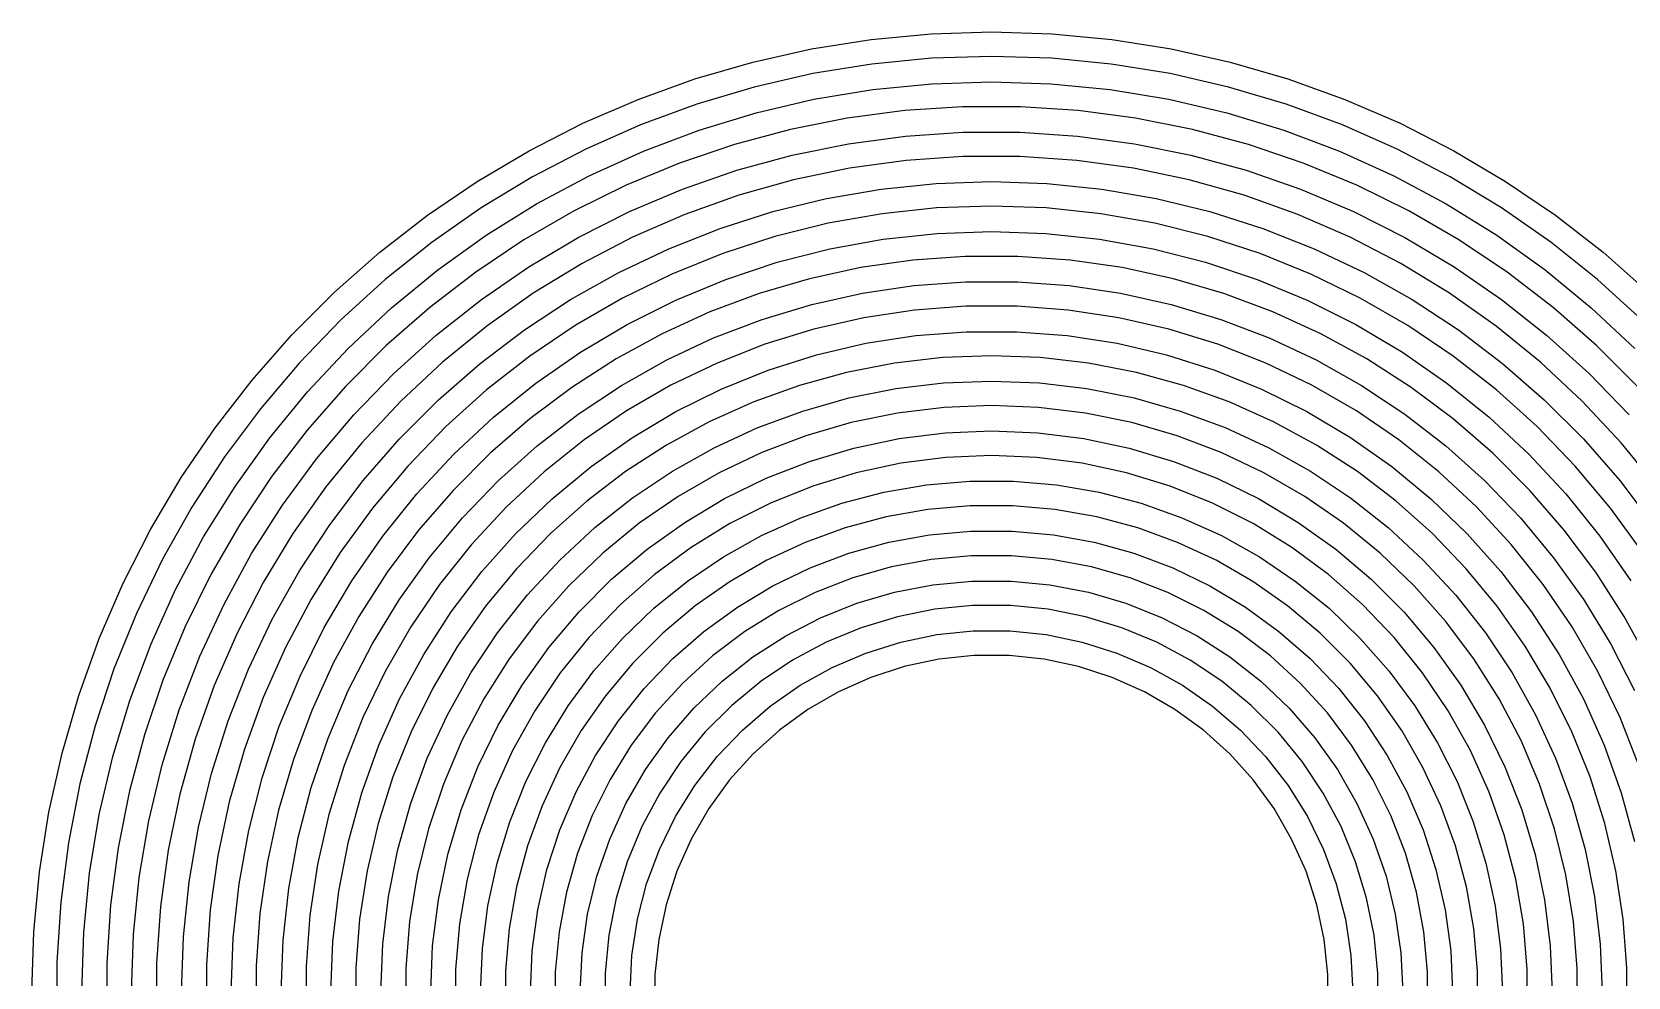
# Model space of a CAD drawing. Extents: x 25 to 275, y -107 to -24.
# Drawn here: x 55.62 to 71.64, y -34.85 to -25.38 of the extents above; entities that cross this region are included whole.
import ezdxf

# ---------------------------------------------------------------- set-up
doc = ezdxf.new("R2010")
doc.units = 0
doc.layers.add('BLACK', color=7, linetype='CONTINUOUS')

msp = doc.modelspace()

# ---------------------------------------------------------------- linework, layer by layer
at = {"layer": 'BLACK', "linetype": 'CONTINUOUS'}
for p, q in [((63.446455, -25.545485), (64.043668, -25.450896)), ((64.043668, -25.450896), (64.645641, -25.393993)), ((64.645641, -25.393993), (65.25, -25.375)), ((65.25, -25.375), (65.854359, -25.393993)), ((65.854359, -25.393993), (66.456332, -25.450896)), ((66.456332, -25.450896), (67.053545, -25.545485)), ((62.85636, -25.677387), (63.446455, -25.545485)), ((67.053545, -25.545485), (67.64364, -25.677387)), ((62.275711, -25.846081), (62.85636, -25.677387)), ((64.050535, -25.697189), (63.456967, -25.793153)), ((64.649033, -25.639453), (64.050535, -25.697189)), ((65.25, -25.620181), (64.649033, -25.639453)), ((65.850967, -25.639453), (65.25, -25.620181)), ((66.449465, -25.697189), (65.850967, -25.639453)), ((67.043033, -25.793153), (66.449465, -25.697189)), ((67.64364, -25.677387), (68.224289, -25.846081)), ((61.706801, -26.050901), (62.275711, -25.846081)), ((62.870766, -25.926949), (62.294342, -26.098029)), ((63.456967, -25.793153), (62.870766, -25.926949)), ((64.058948, -25.953066), (64.653196, -25.894537)), ((64.653196, -25.894537), (65.25, -25.875)), ((65.25, -25.875), (65.846804, -25.894537)), ((65.846804, -25.894537), (66.441052, -25.953066)), ((67.629234, -25.926949), (67.043033, -25.793153)), ((68.205658, -26.098029), (67.629234, -25.926949)), ((68.224289, -25.846081), (68.793199, -26.050901)), ((61.151874, -26.29104), (61.706801, -26.050901)), ((62.888276, -26.185927), (63.469801, -26.050334)), ((63.469801, -26.050334), (64.058948, -25.953066)), ((66.441052, -25.953066), (67.030199, -26.050334)), ((67.030199, -26.050334), (67.611724, -26.185927)), ((68.793199, -26.050901), (69.348126, -26.29104)), ((62.294342, -26.098029), (61.730063, -26.305689)), ((62.316865, -26.359263), (62.888276, -26.185927)), ((63.803528, -26.23885), (63.233619, -26.352212)), ((64.379632, -26.163004), (63.803528, -26.23885)), ((64.959463, -26.125), (64.379632, -26.163004)), ((65.540537, -26.125), (64.959463, -26.125)), ((66.120368, -26.163004), (65.540537, -26.125)), ((66.696472, -26.23885), (66.120368, -26.163004)), ((67.266381, -26.352212), (66.696472, -26.23885)), ((67.611724, -26.185927), (68.183135, -26.359263)), ((68.769937, -26.305689), (68.205658, -26.098029)), ((60.613121, -26.565548), (61.151874, -26.29104)), ((61.730063, -26.305689), (61.180249, -26.549075)), ((61.758014, -26.569599), (62.316865, -26.359263)), ((63.233619, -26.352212), (62.672343, -26.502605)), ((64.386675, -26.418316), (64.961796, -26.379817)), ((64.961796, -26.379817), (65.538204, -26.379817)), ((65.538204, -26.379817), (66.113325, -26.418316)), ((67.827657, -26.502605), (67.266381, -26.352212)), ((68.183135, -26.359263), (68.741986, -26.569599)), ((69.319751, -26.549075), (68.769937, -26.305689)), ((69.348126, -26.29104), (69.886879, -26.565548)), ((60.092667, -26.873344), (60.613121, -26.565548)), ((61.180249, -26.549075), (60.647158, -26.827188)), ((61.214116, -26.816036), (61.758014, -26.569599)), ((62.672343, -26.502605), (62.122106, -26.689386)), ((63.250551, -26.609957), (63.815409, -26.495144)), ((63.815409, -26.495144), (64.386675, -26.418316)), ((66.113325, -26.418316), (66.684591, -26.495144)), ((66.684591, -26.495144), (67.249449, -26.609957)), ((68.377894, -26.689386), (67.827657, -26.502605)), ((68.741986, -26.569599), (69.285884, -26.816036)), ((69.852842, -26.827188), (69.319751, -26.549075)), ((69.886879, -26.565548), (70.407333, -26.873344)), ((62.122106, -26.689386), (61.585263, -26.911753)), ((62.694623, -26.762241), (63.250551, -26.609957)), ((64.393038, -26.664048), (63.826171, -26.741963)), ((64.963901, -26.625), (64.393038, -26.664048)), ((65.536099, -26.625), (64.963901, -26.625)), ((66.106962, -26.664048), (65.536099, -26.625)), ((66.673829, -26.741963), (66.106962, -26.664048)), ((67.249449, -26.609957), (67.805377, -26.762241)), ((68.914737, -26.911753), (68.377894, -26.689386)), ((59.592567, -27.213211), (60.092667, -26.873344)), ((60.647158, -26.827188), (60.132981, -27.138885)), ((60.6875, -27.097518), (61.214116, -26.816036)), ((62.150108, -26.951317), (62.694623, -26.762241)), ((63.265941, -26.85838), (62.714963, -27.012756)), ((63.826171, -26.741963), (63.265941, -26.85838)), ((64.143646, -26.950677), (64.69553, -26.893941)), ((64.69553, -26.893941), (65.25, -26.875)), ((65.25, -26.875), (65.80447, -26.893941)), ((65.80447, -26.893941), (66.356354, -26.950677)), ((67.234059, -26.85838), (66.673829, -26.741963)), ((67.785037, -27.012756), (67.234059, -26.85838)), ((67.805377, -26.762241), (68.349892, -26.951317)), ((69.285884, -26.816036), (69.8125, -27.097518)), ((70.367019, -27.138885), (69.852842, -26.827188)), ((70.407333, -26.873344), (70.907433, -27.213211)), ((61.585263, -26.911753), (61.064113, -27.168756)), ((61.619438, -27.176341), (62.150108, -26.951317)), ((62.714963, -27.012756), (62.175804, -27.204374)), ((63.057901, -27.176297), (63.59692, -27.044942)), ((63.59692, -27.044942), (64.143646, -26.950677)), ((66.356354, -26.950677), (66.90308, -27.044942)), ((66.90308, -27.044942), (67.442099, -27.176297)), ((68.324196, -27.204374), (67.785037, -27.012756)), ((68.349892, -26.951317), (68.880562, -27.176341)), ((69.435887, -27.168756), (68.914737, -26.911753)), ((59.114794, -27.58381), (59.592567, -27.213211)), ((60.132981, -27.138885), (59.639831, -27.482885)), ((60.180422, -27.41284), (60.6875, -27.097518)), ((61.064113, -27.168756), (60.560887, -27.459294)), ((61.104982, -27.436307), (61.619438, -27.176341)), ((62.175804, -27.204374), (61.650978, -27.432338)), ((62.529103, -27.34413), (63.057901, -27.176297)), ((64.153344, -27.196886), (63.611697, -27.292393)), ((64.700333, -27.139395), (64.153344, -27.196886)), ((65.25, -27.1202), (64.700333, -27.139395)), ((65.799667, -27.139395), (65.25, -27.1202)), ((66.346656, -27.196886), (65.799667, -27.139395)), ((66.888303, -27.292393), (66.346656, -27.196886)), ((67.442099, -27.176297), (67.970897, -27.34413)), ((68.849022, -27.432338), (68.324196, -27.204374)), ((68.880562, -27.176341), (69.395018, -27.436307)), ((69.939113, -27.459294), (69.435887, -27.168756)), ((69.8125, -27.097518), (70.319578, -27.41284)), ((70.860169, -27.482885), (70.367019, -27.138885)), ((70.907433, -27.213211), (71.385206, -27.58381)), ((62.012991, -27.547658), (62.529103, -27.34413)), ((63.611697, -27.292393), (63.078033, -27.42545)), ((64.706039, -27.394428), (65.25, -27.375)), ((65.25, -27.375), (65.793961, -27.394428)), ((67.421967, -27.42545), (66.888303, -27.292393)), ((67.970897, -27.34413), (68.487009, -27.547658)), ((59.639831, -27.482885), (59.169735, -27.857775)), ((59.695052, -27.760651), (60.180422, -27.41284)), ((60.560887, -27.459294), (60.077741, -27.782121)), ((60.60904, -27.730054), (61.104982, -27.436307)), ((61.650978, -27.432338), (61.142933, -27.695586)), ((63.078033, -27.42545), (62.55495, -27.59541)), ((63.62919, -27.549255), (64.164849, -27.452612)), ((64.164849, -27.452612), (64.706039, -27.394428)), ((65.793961, -27.394428), (66.335151, -27.452612)), ((66.335151, -27.452612), (66.87081, -27.549255)), ((67.94505, -27.59541), (67.421967, -27.42545)), ((69.357067, -27.695586), (68.849022, -27.432338)), ((69.395018, -27.436307), (69.89096, -27.730054)), ((70.422259, -27.782121), (69.939113, -27.459294)), ((70.319578, -27.41284), (70.804948, -27.760651)), ((71.330265, -27.857775), (70.860169, -27.482885)), ((58.661234, -27.983677), (59.114794, -27.58381)), ((61.142933, -27.695586), (60.654036, -27.99289)), ((61.511972, -27.785933), (62.012991, -27.547658)), ((62.55495, -27.59541), (62.044997, -27.801445)), ((62.585336, -27.855758), (63.101789, -27.683866)), ((63.101789, -27.683866), (63.62919, -27.549255)), ((64.461146, -27.662581), (63.93971, -27.737553)), ((64.986601, -27.625), (64.461146, -27.662581)), ((65.513399, -27.625), (64.986601, -27.625)), ((66.038854, -27.662581), (65.513399, -27.625)), ((66.56029, -27.737553), (66.038854, -27.662581)), ((66.87081, -27.549255), (67.398211, -27.683866)), ((67.398211, -27.683866), (67.914664, -27.855758)), ((68.455003, -27.801445), (67.94505, -27.59541)), ((68.487009, -27.547658), (68.988028, -27.785933)), ((69.845964, -27.99289), (69.357067, -27.695586)), ((71.385206, -27.58381), (71.838766, -27.983677)), ((59.169735, -27.857775), (58.724624, -28.262013)), ((59.233469, -28.139462), (59.695052, -27.760651)), ((60.077741, -27.782121), (59.616744, -28.135857)), ((60.133825, -28.056271), (60.60904, -27.730054)), ((61.02838, -28.057842), (61.511972, -27.785933)), ((62.044997, -27.801445), (61.550658, -28.04255)), ((62.082461, -28.064056), (62.585336, -27.855758)), ((63.424952, -27.849531), (62.919493, -27.997947)), ((63.93971, -27.737553), (63.424952, -27.849531)), ((67.075048, -27.849531), (66.56029, -27.737553)), ((67.580507, -27.997947), (67.075048, -27.849531)), ((67.914664, -27.855758), (68.417539, -28.064056)), ((68.949342, -28.04255), (68.455003, -27.801445)), ((68.988028, -27.785933), (69.47162, -28.057842)), ((69.89096, -27.730054), (70.366175, -28.056271)), ((70.883256, -28.135857), (70.422259, -27.782121)), ((70.804948, -27.760651), (71.266531, -28.139462)), ((71.775376, -28.262013), (71.330265, -27.857775)), ((58.233677, -28.411234), (58.661234, -27.983677)), ((60.654036, -27.99289), (60.186569, -28.322865)), ((62.919493, -27.997947), (62.42591, -28.182044)), ((63.44785, -28.106679), (63.955837, -27.99352)), ((63.955837, -27.99352), (64.47073, -27.917743)), ((64.47073, -27.917743), (64.989781, -27.879753)), ((64.989781, -27.879753), (65.510219, -27.879753)), ((65.510219, -27.879753), (66.02927, -27.917743)), ((66.02927, -27.917743), (66.544163, -27.99352)), ((66.544163, -27.99352), (67.05215, -28.106679)), ((68.07409, -28.182044), (67.580507, -27.997947)), ((70.313431, -28.322865), (69.845964, -27.99289)), ((58.797651, -28.547651), (59.233469, -28.139462)), ((59.616744, -28.135857), (59.179869, -28.518987)), ((59.68146, -28.4135), (60.133825, -28.056271)), ((60.564472, -28.36212), (61.02838, -28.057842)), ((61.550658, -28.04255), (61.074342, -28.317551)), ((61.595726, -28.307698), (62.082461, -28.064056)), ((62.949477, -28.256617), (63.44785, -28.106679)), ((64.479706, -28.163448), (63.970963, -28.240128)), ((64.992756, -28.125), (64.479706, -28.163448)), ((65.507244, -28.125), (64.992756, -28.125)), ((66.020294, -28.163448), (65.507244, -28.125)), ((66.529037, -28.240128), (66.020294, -28.163448)), ((67.05215, -28.106679), (67.550523, -28.256617)), ((68.417539, -28.064056), (68.904274, -28.307698)), ((69.425658, -28.317551), (68.949342, -28.04255)), ((69.47162, -28.057842), (69.935528, -28.36212)), ((70.366175, -28.056271), (70.81854, -28.4135)), ((71.320131, -28.518987), (70.883256, -28.135857)), ((71.266531, -28.139462), (71.702349, -28.547651)), ((58.724624, -28.262013), (58.306326, -28.693939)), ((60.186569, -28.322865), (59.742709, -28.683972)), ((61.074342, -28.317551), (60.61837, -28.625108)), ((61.127614, -28.585442), (61.595726, -28.307698)), ((62.42591, -28.182044), (61.946718, -28.400884)), ((62.463379, -28.442533), (62.949477, -28.256617)), ((63.970963, -28.240128), (63.469374, -28.354613)), ((67.030626, -28.354613), (66.529037, -28.240128)), ((67.550523, -28.256617), (68.036621, -28.442533)), ((68.553282, -28.400884), (68.07409, -28.182044)), ((68.904274, -28.307698), (69.372386, -28.585442)), ((69.88163, -28.625108), (69.425658, -28.317551)), ((70.757291, -28.683972), (70.313431, -28.322865)), ((57.83381, -28.864794), (58.233677, -28.411234)), ((59.253965, -28.800146), (59.68146, -28.4135)), ((60.12241, -28.697346), (60.564472, -28.36212)), ((61.946718, -28.400884), (61.484359, -28.653351)), ((61.992148, -28.663437), (62.463379, -28.442533)), ((63.469374, -28.354613), (62.977742, -28.506261)), ((63.494498, -28.611821), (63.988659, -28.496182)), ((63.988659, -28.496182), (64.490222, -28.418711)), ((64.490222, -28.418711), (64.996244, -28.379862)), ((64.996244, -28.379862), (65.503756, -28.379862)), ((65.503756, -28.379862), (66.009778, -28.418711)), ((66.009778, -28.418711), (66.511341, -28.496182)), ((66.511341, -28.496182), (67.005502, -28.611821)), ((67.522258, -28.506261), (67.030626, -28.354613)), ((68.036621, -28.442533), (68.507852, -28.663437)), ((69.015641, -28.653351), (68.553282, -28.400884)), ((69.935528, -28.36212), (70.37759, -28.697346)), ((70.81854, -28.4135), (71.246035, -28.800146)), ((58.389462, -28.983469), (58.797651, -28.547651)), ((59.179869, -28.518987), (58.768987, -28.929869)), ((60.61837, -28.625108), (60.184962, -28.963723)), ((60.680508, -28.895873), (61.127614, -28.585442)), ((61.484359, -28.653351), (61.041189, -28.938159)), ((62.977742, -28.506261), (62.498818, -28.694225)), ((63.010638, -28.764947), (63.494498, -28.611821)), ((64.76164, -28.639037), (64.276146, -28.695085)), ((65.25, -28.620318), (64.76164, -28.639037)), ((65.73836, -28.639037), (65.25, -28.620318)), ((66.223854, -28.695085), (65.73836, -28.639037)), ((67.005502, -28.611821), (67.489362, -28.764947)), ((68.001182, -28.694225), (67.522258, -28.506261)), ((69.458811, -28.938159), (69.015641, -28.653351)), ((69.372386, -28.585442), (69.819492, -28.895873)), ((70.315038, -28.963723), (69.88163, -28.625108)), ((71.731013, -28.929869), (71.320131, -28.518987)), ((58.306326, -28.693939), (57.916562, -29.151779)), ((58.853251, -29.214482), (59.253965, -28.800146)), ((59.742709, -28.683972), (59.324526, -29.074526)), ((59.704256, -29.061958), (60.12241, -28.697346)), ((61.5383, -28.918149), (61.992148, -28.663437)), ((62.498818, -28.694225), (62.03528, -28.917453)), ((62.53992, -28.954664), (63.010638, -28.764947)), ((63.796367, -28.788133), (63.325119, -28.917634)), ((64.276146, -28.695085), (63.796367, -28.788133)), ((66.703633, -28.788133), (66.223854, -28.695085)), ((67.174881, -28.917634), (66.703633, -28.788133)), ((67.489362, -28.764947), (67.96008, -28.954664)), ((68.46472, -28.917453), (68.001182, -28.694225)), ((68.507852, -28.663437), (68.9617, -28.918149)), ((70.37759, -28.697346), (70.795744, -29.061958)), ((71.175474, -29.074526), (70.757291, -28.683972)), ((71.246035, -28.800146), (71.646749, -29.214482)), ((57.463211, -29.342567), (57.83381, -28.864794)), ((58.768987, -28.929869), (58.385857, -29.366744)), ((60.184962, -28.963723), (59.776231, -29.331746)), ((60.256687, -29.237409), (60.680508, -28.895873)), ((61.041189, -28.938159), (60.619466, -29.253857)), ((61.104255, -29.205311), (61.5383, -28.918149)), ((62.03528, -28.917453), (61.58972, -29.174698)), ((62.085106, -29.179856), (62.53992, -28.954664)), ((63.325119, -28.917634), (62.865166, -29.082829)), ((63.820147, -29.044234), (64.291839, -28.950409)), ((64.291839, -28.950409), (64.769438, -28.893881)), ((64.769438, -28.893881), (65.25, -28.875)), ((65.25, -28.875), (65.730562, -28.893881)), ((65.730562, -28.893881), (66.208161, -28.950409)), ((66.208161, -28.950409), (66.679853, -29.044234)), ((67.634834, -29.082829), (67.174881, -28.917634)), ((67.96008, -28.954664), (68.414894, -29.179856)), ((68.91028, -29.174698), (68.46472, -28.917453)), ((68.9617, -28.918149), (69.395745, -29.205311)), ((69.880534, -29.253857), (69.458811, -28.938159)), ((69.819492, -28.895873), (70.243313, -29.237409)), ((70.723769, -29.331746), (70.315038, -28.963723)), ((58.010651, -29.445052), (58.389462, -28.983469)), ((59.324526, -29.074526), (58.933972, -29.492709)), ((59.311958, -29.454256), (59.704256, -29.061958)), ((62.865166, -29.082829), (62.419209, -29.282749)), ((63.357271, -29.174779), (63.820147, -29.044234)), ((64.776875, -29.139297), (64.306819, -29.196372)), ((65.25, -29.120231), (64.776875, -29.139297)), ((65.723125, -29.139297), (65.25, -29.120231)), ((66.193181, -29.196372), (65.723125, -29.139297)), ((66.679853, -29.044234), (67.142729, -29.174779)), ((68.080791, -29.282749), (67.634834, -29.082829)), ((70.795744, -29.061958), (71.188042, -29.454256)), ((71.566028, -29.492709), (71.175474, -29.074526)), ((57.916562, -29.151779), (57.556933, -29.633649)), ((58.481105, -29.654657), (58.853251, -29.214482)), ((59.858311, -29.608311), (60.256687, -29.237409)), ((60.619466, -29.253857), (60.221339, -29.598837)), ((60.69233, -29.523389), (61.104255, -29.205311)), ((61.58972, -29.174698), (61.164629, -29.464519)), ((61.648865, -29.439204), (62.085106, -29.179856)), ((62.419209, -29.282749), (61.989863, -29.516219)), ((62.906064, -29.341238), (63.357271, -29.174779)), ((63.842879, -29.291086), (63.388065, -29.422825)), ((64.306819, -29.196372), (63.842879, -29.291086)), ((66.657121, -29.291086), (66.193181, -29.196372)), ((67.111935, -29.422825), (66.657121, -29.291086)), ((67.142729, -29.174779), (67.593936, -29.341238)), ((68.510137, -29.516219), (68.080791, -29.282749)), ((68.414894, -29.179856), (68.851135, -29.439204)), ((69.335371, -29.464519), (68.91028, -29.174698)), ((69.395745, -29.205311), (69.80767, -29.523389)), ((70.278661, -29.598837), (69.880534, -29.253857)), ((70.243313, -29.237409), (70.641689, -29.608311)), ((57.123344, -29.842667), (57.463211, -29.342567)), ((57.66284, -29.930422), (58.010651, -29.445052)), ((58.385857, -29.366744), (58.032121, -29.827741)), ((58.947346, -29.87241), (59.311958, -29.454256)), ((59.776231, -29.331746), (59.394167, -29.727385)), ((61.233757, -29.731185), (61.648865, -29.439204)), ((62.469308, -29.542585), (62.906064, -29.341238)), ((63.388065, -29.422825), (62.945327, -29.590733)), ((63.869144, -29.547124), (64.324155, -29.451718)), ((64.324155, -29.451718), (64.785491, -29.394212)), ((64.785491, -29.394212), (65.25, -29.375)), ((65.25, -29.375), (65.714509, -29.394212)), ((65.714509, -29.394212), (66.175845, -29.451718)), ((66.175845, -29.451718), (66.630856, -29.547124)), ((67.554673, -29.590733), (67.111935, -29.422825)), ((67.593936, -29.341238), (68.030692, -29.542585)), ((68.851135, -29.439204), (69.266243, -29.731185)), ((71.105833, -29.727385), (70.723769, -29.331746)), ((71.188042, -29.454256), (71.552654, -29.87241)), ((58.933972, -29.492709), (58.572865, -29.936569)), ((59.487409, -30.006687), (59.858311, -29.608311)), ((60.221339, -29.598837), (59.848837, -29.971339)), ((60.304721, -29.870688), (60.69233, -29.523389)), ((61.164629, -29.464519), (60.762386, -29.785298)), ((61.989863, -29.516219), (61.57965, -29.781871)), ((62.049696, -29.777579), (62.469308, -29.542585)), ((62.945327, -29.590733), (62.517535, -29.793723)), ((63.423565, -29.679778), (63.869144, -29.547124)), ((66.630856, -29.547124), (67.076435, -29.679778)), ((67.982465, -29.793723), (67.554673, -29.590733)), ((68.030692, -29.542585), (68.450304, -29.777579)), ((68.92035, -29.781871), (68.510137, -29.516219)), ((69.737614, -29.785298), (69.335371, -29.464519)), ((69.80767, -29.523389), (70.195279, -29.870688)), ((70.651163, -29.971339), (70.278661, -29.598837)), ((70.641689, -29.608311), (71.012591, -30.006687)), ((71.927135, -29.936569), (71.566028, -29.492709)), ((57.556933, -29.633649), (57.228916, -30.137572)), ((58.139192, -30.118706), (58.481105, -29.654657)), ((59.394167, -29.727385), (59.040633, -30.148711)), ((60.842217, -30.054085), (61.233757, -29.731185)), ((61.649815, -30.044771), (62.049696, -29.777579)), ((62.990463, -29.848775), (63.423565, -29.679778)), ((64.340801, -29.697537), (63.894397, -29.793745)), ((64.793757, -29.639534), (64.340801, -29.697537)), ((65.25, -29.620153), (64.793757, -29.639534)), ((65.706243, -29.639534), (65.25, -29.620153)), ((66.159199, -29.697537), (65.706243, -29.639534)), ((66.605603, -29.793745), (66.159199, -29.697537)), ((67.076435, -29.679778), (67.509537, -29.848775)), ((68.450304, -29.777579), (68.850185, -30.044771)), ((69.266243, -29.731185), (69.657783, -30.054085)), ((71.459367, -30.148711), (71.105833, -29.727385)), ((56.815548, -30.363121), (57.123344, -29.842667)), ((57.347518, -30.4375), (57.66284, -29.930422)), ((58.032121, -29.827741), (57.709294, -30.310887)), ((58.572865, -29.936569), (58.24289, -30.404036)), ((58.61212, -30.314472), (58.947346, -29.87241)), ((59.943498, -30.245353), (60.304721, -29.870688)), ((60.762386, -29.785298), (60.385239, -30.135239)), ((61.57965, -29.781871), (61.190976, -30.078144)), ((62.517535, -29.793723), (62.107464, -30.030478)), ((62.572796, -30.05296), (62.990463, -29.848775)), ((63.457759, -29.927464), (63.034034, -30.09773)), ((63.894397, -29.793745), (63.457759, -29.927464)), ((64.170269, -29.990029), (64.599034, -29.91651)), ((64.599034, -29.91651), (65.032489, -29.879618)), ((65.032489, -29.879618), (65.467511, -29.879618)), ((65.467511, -29.879618), (65.900966, -29.91651)), ((65.900966, -29.91651), (66.329731, -29.990029)), ((67.042241, -29.927464), (66.605603, -29.793745)), ((67.465966, -30.09773), (67.042241, -29.927464)), ((67.509537, -29.848775), (67.927204, -30.05296)), ((68.392536, -30.030478), (67.982465, -29.793723)), ((69.309024, -30.078144), (68.92035, -29.781871)), ((70.114761, -30.135239), (69.737614, -29.785298)), ((70.195279, -29.870688), (70.556502, -30.245353)), ((71.552654, -29.87241), (71.88788, -30.314472)), ((59.145873, -30.430508), (59.487409, -30.006687)), ((59.848837, -29.971339), (59.503857, -30.369466)), ((60.476544, -30.40601), (60.842217, -30.054085)), ((61.190976, -30.078144), (60.826121, -30.403301)), ((61.272131, -30.342513), (61.649815, -30.044771)), ((62.107464, -30.030478), (61.717774, -30.299461)), ((62.173417, -30.290939), (62.572796, -30.05296)), ((63.034034, -30.09773), (62.626276, -30.303318)), ((63.339111, -30.244569), (63.749283, -30.099645)), ((63.749283, -30.099645), (64.170269, -29.990029)), ((66.329731, -29.990029), (66.750717, -30.099645)), ((66.750717, -30.099645), (67.160889, -30.244569)), ((67.873724, -30.303318), (67.465966, -30.09773)), ((67.927204, -30.05296), (68.326583, -30.290939)), ((68.782226, -30.299461), (68.392536, -30.030478)), ((68.850185, -30.044771), (69.227869, -30.342513)), ((69.673879, -30.403301), (69.309024, -30.078144)), ((69.657783, -30.054085), (70.023456, -30.40601)), ((70.996143, -30.369466), (70.651163, -29.971339)), ((71.012591, -30.006687), (71.354127, -30.430508)), ((57.228916, -30.137572), (56.933859, -30.661475)), ((57.829036, -30.604556), (58.139192, -30.118706)), ((59.040633, -30.148711), (58.71735, -30.593672)), ((59.610588, -30.645387), (59.943498, -30.245353)), ((60.385239, -30.135239), (60.035298, -30.512386)), ((62.942706, -30.423755), (63.339111, -30.244569)), ((64.193852, -30.236023), (63.782663, -30.346201)), ((64.613079, -30.162102), (64.193852, -30.236023)), ((65.037153, -30.125), (64.613079, -30.162102)), ((65.462847, -30.125), (65.037153, -30.125)), ((65.886921, -30.162102), (65.462847, -30.125)), ((66.306148, -30.236023), (65.886921, -30.162102)), ((66.717337, -30.346201), (66.306148, -30.236023)), ((67.160889, -30.244569), (67.557294, -30.423755)), ((70.464702, -30.512386), (70.114761, -30.135239)), ((70.556502, -30.245353), (70.889412, -30.645387)), ((71.78265, -30.593672), (71.459367, -30.148711)), ((56.54104, -30.901874), (56.815548, -30.363121)), ((57.709294, -30.310887), (57.418756, -30.814113)), ((58.24289, -30.404036), (57.945586, -30.892933)), ((58.307842, -30.77838), (58.61212, -30.314472)), ((59.503857, -30.369466), (59.188159, -30.791189)), ((60.138884, -30.784894), (60.476544, -30.40601)), ((60.826121, -30.403301), (60.487228, -30.755434)), ((60.918971, -30.668971), (61.272131, -30.342513)), ((61.717774, -30.299461), (61.350992, -30.59893)), ((61.795053, -30.561085), (62.173417, -30.290939)), ((62.626276, -30.303318), (62.237421, -30.542745)), ((63.782663, -30.346201), (63.382641, -30.491797)), ((64.220841, -30.490958), (64.629171, -30.416857)), ((64.629171, -30.416857), (65.0425, -30.379657)), ((65.0425, -30.379657), (65.4575, -30.379657)), ((65.4575, -30.379657), (65.870829, -30.416857)), ((65.870829, -30.416857), (66.279159, -30.490958)), ((67.117359, -30.491797), (66.717337, -30.346201)), ((68.262579, -30.542745), (67.873724, -30.303318)), ((68.326583, -30.290939), (68.704947, -30.561085)), ((69.149008, -30.59893), (68.782226, -30.299461)), ((69.227869, -30.342513), (69.581029, -30.668971)), ((70.012772, -30.755434), (69.673879, -30.403301)), ((70.023456, -30.40601), (70.361116, -30.784894)), ((71.311841, -30.791189), (70.996143, -30.369466)), ((57.066036, -30.964116), (57.347518, -30.4375)), ((58.835442, -30.877614), (59.145873, -30.430508)), ((60.035298, -30.512386), (59.714519, -30.914629)), ((61.440291, -30.861553), (61.795053, -30.561085)), ((62.237421, -30.542745), (61.870273, -30.814287)), ((62.562925, -30.635913), (62.942706, -30.423755)), ((63.382641, -30.491797), (62.996831, -30.671703)), ((63.820796, -30.601364), (64.220841, -30.490958)), ((66.279159, -30.490958), (66.679204, -30.601364)), ((67.503169, -30.671703), (67.117359, -30.491797)), ((67.557294, -30.423755), (67.937075, -30.635913)), ((68.629727, -30.814287), (68.262579, -30.542745)), ((68.704947, -30.561085), (69.059709, -30.861553)), ((70.785481, -30.914629), (70.464702, -30.512386)), ((71.354127, -30.430508), (71.664558, -30.877614)), ((56.933859, -30.661475), (56.672975, -31.203206)), ((57.552025, -31.110038), (57.829036, -30.604556)), ((58.71735, -30.593672), (58.425893, -31.0601)), ((59.307766, -31.068655), (59.610588, -30.645387)), ((60.592513, -31.022131), (60.918971, -30.668971)), ((61.350992, -30.59893), (61.009496, -30.926941)), ((62.202505, -30.879515), (62.562925, -30.635913)), ((62.996831, -30.671703), (62.628169, -30.88455)), ((63.432259, -30.747184), (63.820796, -30.601364)), ((64.247271, -30.73666), (63.858178, -30.847366)), ((64.64492, -30.662326), (64.247271, -30.73666)), ((65.047732, -30.625), (64.64492, -30.662326)), ((65.452268, -30.625), (65.047732, -30.625)), ((65.85508, -30.662326), (65.452268, -30.625)), ((66.252729, -30.73666), (65.85508, -30.662326)), ((66.641822, -30.847366), (66.252729, -30.73666)), ((66.679204, -30.601364), (67.067741, -30.747184)), ((67.871831, -30.88455), (67.503169, -30.671703)), ((67.937075, -30.635913), (68.297495, -30.879515)), ((69.490504, -30.926941), (69.149008, -30.59893)), ((69.581029, -30.668971), (69.907487, -31.022131)), ((70.889412, -30.645387), (71.192234, -31.068655)), ((57.418756, -30.814113), (57.161753, -31.335263)), ((57.945586, -30.892933), (57.682338, -31.400978)), ((58.035933, -31.261972), (58.307842, -30.77838)), ((58.557698, -31.345726), (58.835442, -30.877614)), ((59.188159, -30.791189), (58.903351, -31.234359)), ((59.831218, -31.188514), (60.138884, -30.784894)), ((60.487228, -30.755434), (60.176284, -31.132475)), ((61.111553, -31.190291), (61.440291, -30.861553)), ((61.870273, -30.814287), (61.527475, -31.115987)), ((61.864042, -31.152804), (62.202505, -30.879515)), ((62.628169, -30.88455), (62.279461, -31.128718)), ((63.058357, -30.927246), (63.432259, -30.747184)), ((63.858178, -30.847366), (63.480958, -30.993502)), ((64.662951, -30.916987), (65.053725, -30.879672)), ((65.053725, -30.879672), (65.446275, -30.879672)), ((65.446275, -30.879672), (65.837049, -30.916987)), ((67.019042, -30.993502), (66.641822, -30.847366)), ((67.067741, -30.747184), (67.441643, -30.927246)), ((68.220539, -31.128718), (67.871831, -30.88455)), ((68.297495, -30.879515), (68.635958, -31.152804)), ((68.972525, -31.115987), (68.629727, -30.814287)), ((69.059709, -30.861553), (69.388447, -31.190291)), ((70.323716, -31.132475), (70.012772, -30.755434)), ((70.361116, -30.784894), (70.668782, -31.188514)), ((71.596649, -31.234359), (71.311841, -30.791189)), ((56.300901, -31.456801), (56.54104, -30.901874)), ((56.819599, -31.508014), (57.066036, -30.964116)), ((58.425893, -31.0601), (58.167683, -31.545723)), ((59.714519, -30.914629), (59.424698, -31.33972)), ((60.294771, -31.399815), (60.592513, -31.022131)), ((61.009496, -30.926941), (60.695502, -31.281367)), ((62.702101, -31.140099), (63.058357, -30.927246)), ((63.480958, -30.993502), (63.118832, -31.17382)), ((63.900845, -31.101872), (64.277494, -30.991277)), ((64.277494, -30.991277), (64.662951, -30.916987)), ((65.837049, -30.916987), (66.222506, -30.991277)), ((66.222506, -30.991277), (66.599155, -31.101872)), ((67.381168, -31.17382), (67.019042, -30.993502)), ((67.441643, -30.927246), (67.797899, -31.140099)), ((69.804498, -31.281367), (69.490504, -30.926941)), ((69.907487, -31.022131), (70.205229, -31.399815)), ((71.075302, -31.33972), (70.785481, -30.914629)), ((56.672975, -31.203206), (56.447336, -31.760538)), ((57.309395, -31.632893), (57.552025, -31.110038)), ((59.036648, -31.512898), (59.307766, -31.068655)), ((59.555351, -31.614501), (59.831218, -31.188514)), ((60.176284, -31.132475), (59.895115, -31.532212)), ((60.811085, -31.545053), (61.111553, -31.190291)), ((61.527475, -31.115987), (61.211498, -31.445671)), ((61.549975, -31.453813), (61.864042, -31.152804)), ((62.279461, -31.128718), (61.95336, -31.402349)), ((62.36636, -31.384029), (62.702101, -31.140099)), ((63.118832, -31.17382), (62.774887, -31.386781)), ((63.536413, -31.247768), (63.900845, -31.101872)), ((64.680734, -31.162319), (64.307316, -31.236596)), ((65.059633, -31.125), (64.680734, -31.162319)), ((65.440367, -31.125), (65.059633, -31.125)), ((65.819266, -31.162319), (65.440367, -31.125)), ((66.192684, -31.236596), (65.819266, -31.162319)), ((66.599155, -31.101872), (66.963587, -31.247768)), ((67.725113, -31.386781), (67.381168, -31.17382)), ((67.797899, -31.140099), (68.13364, -31.384029)), ((68.54664, -31.402349), (68.220539, -31.128718)), ((68.635958, -31.152804), (68.950025, -31.453813)), ((69.288502, -31.445671), (68.972525, -31.115987)), ((69.388447, -31.190291), (69.688915, -31.545053)), ((70.604885, -31.532212), (70.323716, -31.132475)), ((70.668782, -31.188514), (70.944649, -31.614501)), ((71.192234, -31.068655), (71.463352, -31.512898)), ((57.161753, -31.335263), (56.939386, -31.872106)), ((57.797658, -31.762991), (58.035933, -31.261972)), ((58.314056, -31.832461), (58.557698, -31.345726)), ((58.903351, -31.234359), (58.650884, -31.696718)), ((59.424698, -31.33972), (59.167453, -31.78528)), ((60.695502, -31.281367), (60.411045, -31.659911)), ((63.1875, -31.427645), (63.536413, -31.247768)), ((63.942978, -31.347117), (63.591226, -31.492817)), ((64.307316, -31.236596), (63.942978, -31.347117)), ((64.701074, -31.416802), (65.066397, -31.379653)), ((65.066397, -31.379653), (65.433603, -31.379653)), ((65.433603, -31.379653), (65.798926, -31.416802)), ((66.557022, -31.347117), (66.192684, -31.236596)), ((66.908774, -31.492817), (66.557022, -31.347117)), ((66.963587, -31.247768), (67.3125, -31.427645)), ((70.088955, -31.659911), (69.804498, -31.281367)), ((71.332547, -31.78528), (71.075302, -31.33972)), ((71.849116, -31.696718), (71.596649, -31.234359)), ((56.096081, -32.025711), (56.300901, -31.456801)), ((56.609263, -32.066865), (56.819599, -31.508014)), ((57.682338, -31.400978), (57.454374, -31.925804)), ((58.798681, -31.975746), (59.036648, -31.512898)), ((59.895115, -31.532212), (59.645371, -31.952299)), ((60.027579, -31.799696), (60.294771, -31.399815)), ((61.211498, -31.445671), (60.924618, -31.800964)), ((61.262567, -31.780373), (61.549975, -31.453813)), ((61.95336, -31.402349), (61.652349, -31.70336)), ((62.053835, -31.657074), (62.36636, -31.384029)), ((62.774887, -31.386781), (62.45206, -31.630569)), ((62.857265, -31.639874), (63.1875, -31.427645)), ((63.591226, -31.492817), (63.255449, -31.672293)), ((63.991018, -31.600649), (64.341385, -31.49072)), ((64.341385, -31.49072), (64.701074, -31.416802)), ((65.798926, -31.416802), (66.158615, -31.49072)), ((66.158615, -31.49072), (66.508982, -31.600649)), ((67.244551, -31.672293), (66.908774, -31.492817)), ((67.3125, -31.427645), (67.642735, -31.639874)), ((68.04794, -31.630569), (67.725113, -31.386781)), ((68.13364, -31.384029), (68.446165, -31.657074)), ((68.847651, -31.70336), (68.54664, -31.402349)), ((68.950025, -31.453813), (69.237433, -31.780373)), ((69.575382, -31.800964), (69.288502, -31.445671)), ((70.205229, -31.399815), (70.472421, -31.799696)), ((70.854629, -31.952299), (70.604885, -31.532212)), ((71.463352, -31.512898), (71.701319, -31.975746)), ((57.102229, -32.170786), (57.309395, -31.632893)), ((58.167683, -31.545723), (57.943977, -32.048175)), ((58.650884, -31.696718), (58.432044, -32.17591)), ((59.312903, -32.060356), (59.555351, -31.614501)), ((60.411045, -31.659911), (60.157971, -32.060116)), ((60.540939, -31.923417), (60.811085, -31.545053)), ((61.767044, -31.957033), (62.053835, -31.657074)), ((62.45206, -31.630569), (62.153104, -31.903104)), ((62.548699, -31.882533), (62.857265, -31.639874)), ((63.255449, -31.672293), (62.938881, -31.883817)), ((63.653571, -31.745459), (63.991018, -31.600649)), ((64.721309, -31.661977), (64.375287, -31.735526)), ((65.073124, -31.625), (64.721309, -31.661977)), ((65.426876, -31.625), (65.073124, -31.625)), ((65.778691, -31.661977), (65.426876, -31.625)), ((66.124713, -31.735526), (65.778691, -31.661977)), ((66.508982, -31.600649), (66.846429, -31.745459)), ((67.561119, -31.883817), (67.244551, -31.672293)), ((67.642735, -31.639874), (67.951301, -31.882533)), ((68.346896, -31.903104), (68.04794, -31.630569)), ((68.446165, -31.657074), (68.732956, -31.957033)), ((69.688915, -31.545053), (69.959061, -31.923417)), ((70.342029, -32.060115), (70.088955, -31.659911)), ((70.944649, -31.614501), (71.187097, -32.060356)), ((56.447336, -31.760538), (56.257869, -32.331183)), ((57.59413, -32.279103), (57.797658, -31.762991)), ((58.105758, -32.335336), (58.314056, -31.832461)), ((59.167453, -31.78528), (58.944225, -32.248818)), ((59.792585, -32.219308), (60.027579, -31.799696)), ((60.924618, -31.800964), (60.668904, -32.179307)), ((61.003888, -32.130129), (61.262567, -31.780373)), ((61.652349, -31.70336), (61.378718, -32.029461)), ((63.332505, -31.923665), (63.653571, -31.745459)), ((64.038848, -31.844842), (63.715679, -31.988726)), ((64.375287, -31.735526), (64.038848, -31.844842)), ((66.461152, -31.844842), (66.124713, -31.735526)), ((66.784321, -31.988726), (66.461152, -31.844842)), ((66.846429, -31.745459), (67.167495, -31.923665)), ((69.121282, -32.029461), (68.847651, -31.70336)), ((69.237433, -31.780373), (69.496112, -32.130129)), ((69.831096, -32.179307), (69.575382, -31.800964)), ((70.472421, -31.799696), (70.707415, -32.219308)), ((71.555775, -32.248818), (71.332547, -31.78528)), ((56.939386, -31.872106), (56.752605, -32.422343)), ((57.454374, -31.925804), (57.262756, -32.464963)), ((58.595135, -32.45473), (58.798681, -31.975746)), ((59.645371, -31.952299), (59.428517, -32.390272)), ((60.30296, -32.322796), (60.540939, -31.923417)), ((61.508296, -32.281493), (61.767044, -31.957033)), ((62.153104, -31.903104), (61.880569, -32.20206)), ((62.264597, -32.153424), (62.548699, -31.882533)), ((62.938881, -31.883817), (62.644571, -32.125352)), ((63.031116, -32.133438), (63.332505, -31.923665)), ((63.715679, -31.988726), (63.40932, -32.165602)), ((67.09068, -32.165602), (66.784321, -31.988726)), ((67.167495, -31.923665), (67.468884, -32.133438)), ((67.855429, -32.125352), (67.561119, -31.883817)), ((67.951301, -31.882533), (68.235403, -32.153424)), ((68.619431, -32.20206), (68.346896, -31.903104)), ((68.732956, -31.957033), (68.991704, -32.281493)), ((69.959061, -31.923417), (70.19704, -32.322796)), ((71.071483, -32.390272), (70.854629, -31.952299)), ((55.927387, -32.60636), (56.096081, -32.025711)), ((56.435927, -32.638276), (56.609263, -32.066865)), ((56.931453, -32.721315), (57.102229, -32.170786)), ((57.943977, -32.048175), (57.755865, -32.565008)), ((58.432044, -32.17591), (58.247947, -32.669493)), ((59.105296, -32.523462), (59.312903, -32.060356)), ((60.157971, -32.060116), (59.93792, -32.479387)), ((60.668904, -32.179307), (60.446196, -32.577973)), ((60.775803, -32.500563), (61.003888, -32.130129)), ((61.378718, -32.029461), (61.13455, -32.378169)), ((62.007531, -32.450094), (62.264597, -32.153424)), ((62.644571, -32.125352), (62.375352, -32.394571)), ((62.752495, -32.372626), (63.031116, -32.133438)), ((63.40932, -32.165602), (63.123129, -32.373533)), ((67.376871, -32.373533), (67.09068, -32.165602)), ((67.468884, -32.133438), (67.747505, -32.372626)), ((68.124648, -32.394571), (67.855429, -32.125352)), ((68.235403, -32.153424), (68.492469, -32.450094)), ((69.36545, -32.378169), (69.121282, -32.029461)), ((69.496112, -32.130129), (69.724197, -32.500563)), ((70.053804, -32.577973), (69.831096, -32.179307)), ((70.56208, -32.479387), (70.342029, -32.060115)), ((71.187097, -32.060356), (71.394704, -32.523462)), ((56.257869, -32.331183), (56.105353, -32.912794)), ((57.426297, -32.807901), (57.59413, -32.279103)), ((57.933866, -32.851789), (58.105758, -32.335336)), ((58.944225, -32.248818), (58.756261, -32.727742)), ((59.591238, -32.656064), (59.792585, -32.219308)), ((60.098775, -32.740463), (60.30296, -32.322796)), ((61.279674, -32.627841), (61.508296, -32.281493)), ((61.880569, -32.20206), (61.636781, -32.524887)), ((68.863219, -32.524887), (68.619431, -32.20206)), ((68.991704, -32.281493), (69.220326, -32.627841)), ((70.19704, -32.322796), (70.401225, -32.740463)), ((70.707415, -32.219308), (70.908762, -32.656064)), ((71.743739, -32.727742), (71.555775, -32.248818)), ((56.752605, -32.422343), (56.602212, -32.983619)), ((57.262756, -32.464963), (57.10838, -33.015941)), ((58.427096, -32.947294), (58.595135, -32.45473)), ((59.428517, -32.390272), (59.245826, -32.84356)), ((59.93792, -32.479387), (59.75232, -32.915005)), ((60.579954, -32.889006), (60.775803, -32.500563)), ((61.13455, -32.378169), (60.921703, -32.746831)), ((61.779829, -32.769857), (62.007531, -32.450094)), ((62.375352, -32.394571), (62.133817, -32.688881)), ((62.499502, -32.638775), (62.752495, -32.372626)), ((63.123129, -32.373533), (62.860239, -32.610239)), ((67.639761, -32.610239), (67.376871, -32.373533)), ((67.747505, -32.372626), (68.000498, -32.638775)), ((68.366183, -32.688881), (68.124648, -32.394571)), ((68.492469, -32.450094), (68.720171, -32.769857)), ((69.578297, -32.746831), (69.36545, -32.378169)), ((69.724197, -32.500563), (69.920046, -32.889006)), ((70.74768, -32.915005), (70.56208, -32.479387)), ((71.254174, -32.84356), (71.071483, -32.390272)), ((55.795485, -33.196455), (55.927387, -32.60636)), ((56.300334, -33.219801), (56.435927, -32.638276)), ((57.755865, -32.565008), (57.604264, -33.093704)), ((58.933749, -33.001101), (59.105296, -32.523462)), ((59.424779, -33.107271), (59.591238, -32.656064)), ((60.446196, -32.577973), (60.258099, -32.994089)), ((61.083019, -32.993288), (61.279674, -32.627841)), ((61.636781, -32.524887), (61.42382, -32.868832)), ((62.274733, -32.929153), (62.499502, -32.638775)), ((62.860239, -32.610239), (62.623533, -32.873129)), ((67.876467, -32.873129), (67.639761, -32.610239)), ((68.000498, -32.638775), (68.225267, -32.929153)), ((69.07618, -32.868832), (68.863219, -32.524887)), ((69.220326, -32.627841), (69.416981, -32.993288)), ((70.241901, -32.994089), (70.053804, -32.577973)), ((70.908762, -32.656064), (71.075221, -33.107271)), ((71.394704, -32.523462), (71.566251, -33.001101)), ((56.79783, -33.282021), (56.931453, -32.721315)), ((57.294942, -33.34692), (57.426297, -32.807901)), ((58.247947, -32.669493), (58.099531, -33.174952)), ((58.756261, -32.727742), (58.604613, -33.219374)), ((59.929778, -33.173565), (60.098775, -32.740463)), ((60.921703, -32.746831), (60.741797, -33.132641)), ((61.583554, -33.109816), (61.779829, -32.769857)), ((62.133817, -32.688881), (61.922293, -33.005449)), ((68.577707, -33.005449), (68.366183, -32.688881)), ((68.720171, -32.769857), (68.916446, -33.109816)), ((69.758203, -33.132641), (69.578297, -32.746831)), ((70.401225, -32.740463), (70.570222, -33.173565)), ((56.105353, -32.912794), (55.990414, -33.502982)), ((57.799255, -33.37919), (57.933866, -32.851789)), ((58.295459, -33.45081), (58.427096, -32.947294)), ((59.245826, -32.84356), (59.098369, -33.309502)), ((59.75232, -32.915005), (59.602375, -33.364146)), ((60.417753, -33.292659), (60.579954, -32.889006)), ((61.42382, -32.868832), (61.243502, -33.230958)), ((62.080494, -33.24078), (62.274733, -32.929153)), ((62.623533, -32.873129), (62.415602, -33.15932)), ((68.084398, -33.15932), (67.876467, -32.873129)), ((68.225267, -32.929153), (68.419506, -33.24078)), ((69.256498, -33.230958), (69.07618, -32.868832)), ((69.920046, -32.889006), (70.082247, -33.292659)), ((70.897625, -33.364146), (70.74768, -32.915005)), ((71.401631, -33.309502), (71.254174, -32.84356)), ((56.602212, -32.983619), (56.48885, -33.553528)), ((57.10838, -33.015941), (56.991963, -33.576171)), ((57.604264, -33.093704), (57.489912, -33.631687)), ((58.799268, -33.490471), (58.933749, -33.001101)), ((59.294234, -33.570147), (59.424779, -33.107271)), ((60.258099, -32.994089), (60.105969, -33.424658)), ((60.741797, -33.132641), (60.596201, -33.532663)), ((60.919914, -33.374891), (61.083019, -32.993288)), ((61.420482, -33.466892), (61.583554, -33.109816)), ((61.922293, -33.005449), (61.742817, -33.341226)), ((68.757183, -33.341226), (68.577707, -33.005449)), ((68.916446, -33.109816), (69.079518, -33.466892)), ((69.416981, -32.993288), (69.580086, -33.374891)), ((69.903799, -33.532663), (69.758203, -33.132641)), ((70.394031, -33.424658), (70.241901, -32.994089)), ((71.075221, -33.107271), (71.205766, -33.570147)), ((71.566251, -33.001101), (71.700732, -33.490471)), ((55.700896, -33.793668), (55.795485, -33.196455)), ((56.203066, -33.808948), (56.300334, -33.219801)), ((56.701957, -33.8504), (56.79783, -33.282021)), ((58.099531, -33.174952), (57.987553, -33.68971)), ((58.604613, -33.219374), (58.490128, -33.720963)), ((59.797124, -33.619144), (59.929778, -33.173565)), ((60.290369, -33.708612), (60.417753, -33.292659)), ((61.243502, -33.230958), (61.097366, -33.608178)), ((61.918778, -33.57046), (62.080494, -33.24078)), ((62.415602, -33.15932), (62.238726, -33.465679)), ((68.261274, -33.465679), (68.084398, -33.15932)), ((68.419506, -33.24078), (68.581222, -33.57046)), ((69.402634, -33.608178), (69.256498, -33.230958)), ((70.082247, -33.292659), (70.209631, -33.708612)), ((70.570222, -33.173565), (70.702876, -33.619144)), ((57.200677, -33.893646), (57.294942, -33.34692)), ((57.702612, -33.914849), (57.799255, -33.37919)), ((58.200929, -33.962592), (58.295459, -33.45081)), ((59.098369, -33.309502), (58.987013, -33.785365)), ((59.602375, -33.364146), (59.489057, -33.823895)), ((60.105969, -33.424658), (59.990902, -33.866578)), ((60.791672, -33.76958), (60.919914, -33.374891)), ((61.742817, -33.341226), (61.597117, -33.692978)), ((68.902883, -33.692978), (68.757183, -33.341226)), ((69.580086, -33.374891), (69.708328, -33.76958)), ((70.509098, -33.866578), (70.394031, -33.424658)), ((71.010943, -33.823895), (70.897625, -33.364146)), ((71.512987, -33.785365), (71.401631, -33.309502)), ((55.990414, -33.502982), (55.913524, -34.099321)), ((56.48885, -33.553528), (56.413004, -34.129632)), ((56.991963, -33.576171), (56.914048, -34.143038)), ((58.702642, -33.988698), (58.799268, -33.490471)), ((59.200409, -34.041839), (59.294234, -33.570147)), ((59.701718, -34.074155), (59.797124, -33.619144)), ((60.596201, -33.532663), (60.486023, -33.943852)), ((61.097366, -33.608178), (60.98666, -33.997271)), ((61.292091, -33.837853), (61.420482, -33.466892)), ((61.791245, -33.914809), (61.918778, -33.57046)), ((62.238726, -33.465679), (62.094842, -33.788848)), ((68.405158, -33.788848), (68.261274, -33.465679)), ((68.581222, -33.57046), (68.708755, -33.914809)), ((69.079518, -33.466892), (69.207909, -33.837853)), ((69.51334, -33.997271), (69.402634, -33.608178)), ((70.013977, -33.943852), (69.903799, -33.532663)), ((70.702876, -33.619144), (70.798282, -34.074155)), ((71.205766, -33.570147), (71.299591, -34.041839)), ((57.489912, -33.631687), (57.413366, -34.176337)), ((57.987553, -33.68971), (57.912581, -34.211146)), ((58.490128, -33.720963), (58.413448, -34.229706)), ((60.198718, -34.133871), (60.290369, -33.708612)), ((60.699326, -34.174174), (60.791672, -33.76958)), ((61.597117, -33.692978), (61.486596, -34.057316)), ((69.013404, -34.057316), (68.902883, -33.692978)), ((69.708328, -33.76958), (69.800674, -34.174174)), ((70.209631, -33.708612), (70.301282, -34.133871)), ((55.643993, -34.395641), (55.700896, -33.793668)), ((56.144537, -34.403196), (56.203066, -33.808948)), ((56.644261, -34.423914), (56.701957, -33.8504)), ((57.143941, -34.44553), (57.200677, -33.893646)), ((57.644428, -34.456039), (57.702612, -33.914849)), ((58.987013, -33.785365), (58.912411, -34.268356)), ((59.489057, -33.823895), (59.413101, -34.291272)), ((59.990902, -33.866578), (59.913727, -34.316664)), ((61.199544, -34.219339), (61.292091, -33.837853)), ((61.699204, -34.270293), (61.791245, -33.914809)), ((62.094842, -33.788848), (61.985526, -34.125287)), ((68.514474, -34.125287), (68.405158, -33.788848)), ((68.708755, -33.914809), (68.800796, -34.270293)), ((69.207909, -33.837853), (69.300456, -34.219339)), ((70.586273, -34.316664), (70.509098, -33.866578)), ((71.086899, -34.291272), (71.010943, -33.823895)), ((71.587589, -34.268356), (71.512987, -33.785365)), ((55.913524, -34.099321), (55.875, -34.699362)), ((58.144007, -34.479908), (58.200929, -33.962592)), ((58.644439, -34.492861), (58.702642, -33.988698)), ((59.143881, -34.519438), (59.200409, -34.041839)), ((59.644212, -34.535491), (59.701718, -34.074155)), ((60.486023, -33.943852), (60.412102, -34.363079)), ((60.98666, -33.997271), (60.912326, -34.39492)), ((61.486596, -34.057316), (61.412319, -34.430734)), ((69.087681, -34.430734), (69.013404, -34.057316)), ((69.587674, -34.39492), (69.51334, -33.997271)), ((70.087898, -34.363079), (70.013977, -33.943852)), ((70.798282, -34.074155), (70.855788, -34.535491)), ((71.299591, -34.041839), (71.356119, -34.519438)), ((56.413004, -34.129632), (56.375, -34.709463)), ((56.914048, -34.143038), (56.875, -34.713901)), ((57.413366, -34.176337), (57.375, -34.724999)), ((57.912581, -34.211146), (57.875, -34.736601)), ((58.413448, -34.229706), (58.375, -34.742756)), ((60.143463, -34.56537), (60.198718, -34.133871)), ((60.643619, -34.585418), (60.699326, -34.174174)), ((61.143678, -34.607894), (61.199544, -34.219339)), ((61.985526, -34.125287), (61.911977, -34.471309)), ((68.588023, -34.471309), (68.514474, -34.125287)), ((69.300456, -34.219339), (69.356322, -34.607894)), ((69.800674, -34.174174), (69.856381, -34.585418)), ((70.301282, -34.133871), (70.356537, -34.56537)), ((55.625, -35), (55.643993, -34.395641)), ((56.125, -35), (56.144537, -34.403196)), ((58.912411, -34.268356), (58.875, -34.755641)), ((59.413101, -34.291272), (59.375, -34.763246)), ((59.913727, -34.316664), (59.875, -34.771673)), ((60.412102, -34.363079), (60.375, -34.787153)), ((60.912326, -34.39492), (60.875, -34.797732)), ((61.643599, -34.633265), (61.699204, -34.270293)), ((68.800796, -34.270293), (68.856401, -34.633265)), ((69.625, -34.797732), (69.587674, -34.39492)), ((70.125, -34.787153), (70.087898, -34.363079)), ((70.625, -34.771673), (70.586273, -34.316664)), ((71.125, -34.763246), (71.086899, -34.291272)), ((71.625, -34.755641), (71.587589, -34.268356)), ((56.625, -35), (56.644261, -34.423914)), ((57.125, -35), (57.143941, -34.44553)), ((57.625, -35), (57.644428, -34.456039)), ((58.125, -35), (58.144007, -34.479908)), ((58.625, -35), (58.644439, -34.492861)), ((59.125, -35), (59.143881, -34.519438)), ((59.625, -35), (59.644212, -34.535491)), ((60.125, -35), (60.143463, -34.56537)), ((61.412319, -34.430734), (61.375, -34.809633)), ((61.911977, -34.471309), (61.875, -34.823124)), ((68.625, -34.823124), (68.588023, -34.471309)), ((69.125, -34.809633), (69.087681, -34.430734)), ((70.356537, -34.56537), (70.375, -35)), ((70.855788, -34.535491), (70.875, -35)), ((71.356119, -34.519438), (71.375, -35)), ((55.875, -34.699362), (55.875, -35)), ((56.375, -34.709463), (56.375, -35)), ((56.875, -34.713901), (56.875, -35)), ((57.375, -34.724999), (57.375, -35)), ((57.875, -34.736601), (57.875, -35)), ((58.375, -34.742756), (58.375, -35)), ((60.625, -35), (60.643619, -34.585418)), ((61.125, -35), (61.143678, -34.607894)), ((61.625, -35), (61.643599, -34.633265)), ((68.856401, -34.633265), (68.875, -35)), ((69.356322, -34.607894), (69.375, -35)), ((69.856381, -34.585418), (69.875, -35)), ((58.875, -34.755641), (58.875, -35)), ((59.375, -34.763246), (59.375, -35)), ((59.875, -34.771673), (59.875, -35)), ((60.375, -34.787153), (60.375, -35)), ((60.875, -34.797732), (60.875, -35)), ((61.375, -34.809633), (61.375, -35)), ((61.875, -34.823124), (61.875, -35)), ((68.625, -35), (68.625, -34.823124)), ((69.125, -35), (69.125, -34.809633)), ((69.625, -35), (69.625, -34.797732)), ((70.125, -35), (70.125, -34.787153)), ((70.625, -35), (70.625, -34.771673)), ((71.125, -35), (71.125, -34.763246)), ((71.625, -35), (71.625, -34.755641))]:
    msp.add_line(p, q, dxfattribs=at)

doc.saveas('drawing.dxf')
